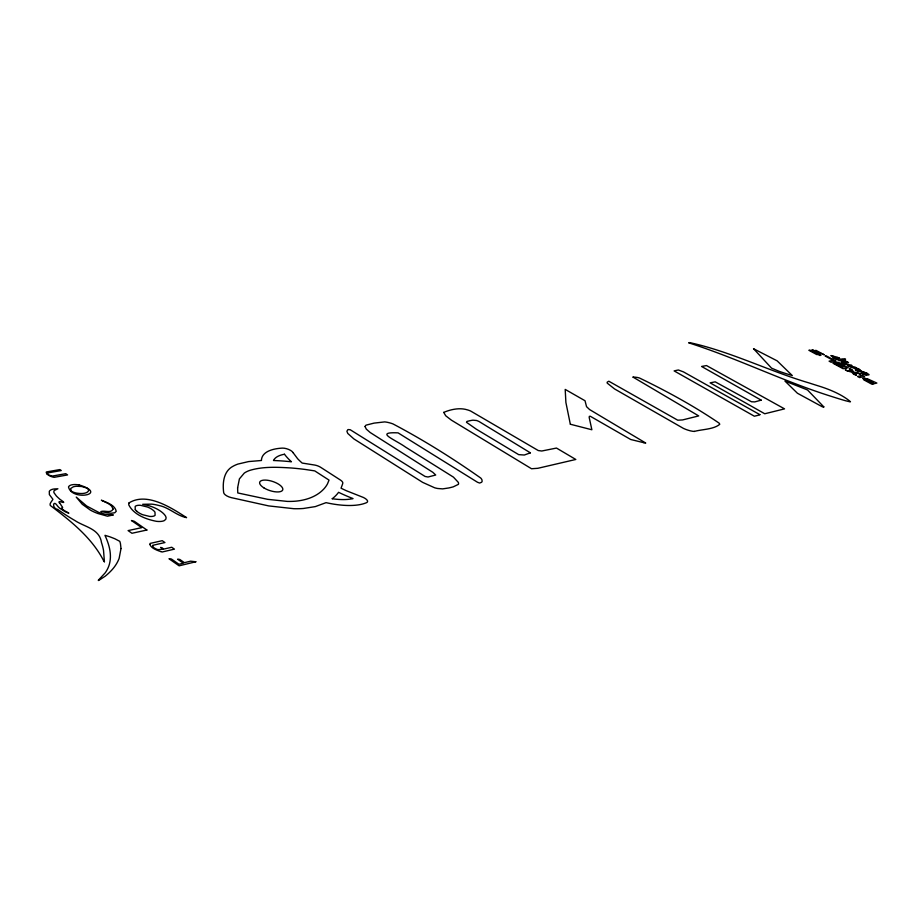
<?xml version="1.0" encoding="UTF-8"?>
<svg xmlns="http://www.w3.org/2000/svg" width="923" height="923" viewBox="0 0 923 923"><rect width="100%" height="100%" fill="white"/><g stroke="black" fill="none" stroke-linecap="round" stroke-linejoin="round"><path stroke-width="1.38" d="M688.87 342.825L689.02 342.756A19.914 5.457 22 0 1 689.677 342.618C730.543 351.501 768.836 371.058 809.067 382.941A218.982 53.869 22.2 0 0 820.086 386.437C830.365 389.714 842.607 394.906 850.475 401.736A2.4 0.646 23.1 0 1 850.002 401.817L845.456 400.72A149.999 38.155 22.6 0 1 831.808 396.532C783.269 381.349 737.258 358.286 688.985 342.929M104.414 561.83L103.538 550.512A220.609 95.957 13.3 0 0 101.484 542.551C99.534 528.637 84.524 526.975 74.936 520.549A132.047 54.019 16.9 0 1 60.122 511.134A155.306 63.099 17.1 0 1 57.78 509.473C51.503 508.481 53.049 499.112 57.33 505.723A21.794 9.172 15.9 0 0 59.695 508.204L65.025 511.619A13.972 5.896 15.8 0 0 68.856 513.13L65.614 511.319A38.039 15.922 16 0 1 63.999 510.396L61.506 508.296A1.408 0.6 15.7 0 1 61.576 508.031L62.649 507.512L62.095 506.531A17.26 7.269 15.9 0 1 60.872 504.777L60.814 504.616A17.583 7.419 15.5 0 0 59.476 502.92M837.057 357.882L839.549 358.17L837.057 357.097A7.361 1.869 22.8 0 0 836.1 356.924L830.873 355.551L834.138 356.74L832.569 357.616L835.315 358.966A6.899 1.754 22.8 0 0 836.803 359.278L839.63 360.731A21.598 5.492 22.7 0 0 839.884 360.628A3.323 0.842 22.9 0 1 840.242 360.524L843.114 360.905A16.649 4.211 22.8 0 0 844.43 361.158L845.526 361.355A10.361 2.642 22.9 0 1 846.103 361.481L847.152 362.208A5.273 1.338 22.8 0 1 846.783 362.312L841.649 362.035A4.061 1.038 22.9 0 0 841.072 362.035L842.018 363.166M633.051 377.126L698.711 415.915L682.57 419.93L677.736 420.196L608.811 381.211L607.265 382.122A9.218 2.792 21.6 0 0 607.288 383.183L614.568 388.941L683.493 428.434A12.53 3.854 22.2 0 0 694.396 431.445M694.35 431.41C702.38 429.241 713.537 429.472 719.709 424.361A10.418 3.138 22.4 0 0 719.121 423.138C694.061 406.062 666.752 391.156 639.408 377.98A9.265 2.757 21.7 0 0 637.089 377.426L634.955 377.161A20.271 6.046 21.8 0 0 633.04 377.126M866.097 375.038L861.701 373.596A2.365 0.6 23 0 1 861.171 373.18C862.232 374.588 873.723 374.934 862.394 371.784A4.477 1.142 23 0 0 862.036 371.438L859.775 370.019A17.641 4.5 23.1 0 1 860.005 369.985L858.748 368.808L853.844 368.092A4.453 1.142 23 0 0 853.452 368.139C851.952 366.639 850.602 368.508 847.291 364.862A7.569 1.927 22.9 0 1 848.006 364.873L845.953 364.285A9.715 2.469 22.8 0 1 842.03 363.201M79.193 484.933C109.11 494.117 71.729 501.616 68.51 486.917A12.587 5.215 16 0 1 79.193 484.956M643.839 442.682L645.742 443.04L589.589 409.558L586.543 406.662L585.02 400.744L565.199 389.402L565.891 402.463L570.333 424.222M160.856 551.596L162.206 551.977L174.424 549.139L171.724 547.258L164.179 549L160.671 547.385L163.29 549.208L157.925 549.658A9.045 3.9 16.9 0 1 155.318 548.574L154.083 547.847A5.18 2.238 16.9 0 1 152.641 546.151M858.448 368.704L855.367 368.081L856.106 367.769L855.021 367.089L847.833 365.623L851.756 365.773A3.207 0.819 22.9 0 0 851.987 365.681L851.479 365.139A32.847 8.422 23.1 0 0 850.81 365.023L847.706 364.493A8.122 2.065 22.8 0 1 846.899 364.343L844.833 363.835A35.074 8.826 22.7 0 1 843.576 363.466L842.537 362.935A4.315 1.096 22.9 0 1 842.953 362.97L848.537 362.716A2.331 0.588 22.9 0 0 848.341 362.393L845.422 361.089A5.734 1.454 22.9 0 0 844.568 360.916L841.257 360.385A60.63 15.46 23.2 0 1 842.664 360.005L845.306 359.428A7.13 1.8 22.9 0 1 845.468 359.405L845.526 359.07A2.919 0.738 22.9 0 0 844.787 358.874L842.687 358.874A29.398 7.419 22.6 0 1 840.242 359.151L833.873 358.239L834.992 358.066A38.812 9.911 23 0 1 837.034 357.87M866.351 373.019L865.116 372.615A8.803 2.25 23.1 0 0 864.32 372.384L864.113 372.338A5.365 1.373 23 0 0 861.055 371.865L858.644 371.496A2.884 0.738 23 0 1 857.594 371.138L855.206 369.708L857.709 370.988A3.507 0.9 23 0 0 858.552 371.127C866.432 370.815 849.495 369.546 858.425 368.865M570.379 424.245L591.874 429.76L589.197 417.496L589.347 416.354L590.316 416.273L630.686 439.486L641.589 442.163A74.994 23.421 21.7 0 0 643.839 442.682M866.628 373.03L869.051 374.588A3.3 0.842 23 0 1 868.912 374.807L868.508 374.888A14.364 3.657 23 0 1 866.12 375.05M86.07 487.806L81.536 486.479L76.344 486.271A16.372 6.796 16 0 0 73.263 486.848L70.702 488.498L71.083 490.621M104.264 561.715L104.195 561.634A34.059 14.976 16.6 0 1 102.972 559.442C91.239 537.474 71.302 521.541 51.85 506.646C47.788 504.962 51.55 501.731 52.853 499.528A3.369 1.408 15.5 0 0 52.726 499.055L49.369 494.59L49.3 491.371A14.722 6.149 15.7 0 1 51.63 489.571A14.33 5.976 15.7 0 1 54.284 488.959L57.895 488.763L54.215 490.54A15.241 6.357 15.8 0 0 53.949 492.651L56.395 496.009A83.324 34.324 16.6 0 0 59.937 499.32C70.113 506.289 56.199 498.893 59.499 502.92M46.761 473.776L46.208 472.299A3.727 1.523 15.6 0 1 46.565 471.918L59.857 469.588L61.23 470.534L47.938 472.876L47.327 473.384L48.181 474.491A5.492 2.25 15.7 0 0 49.554 475.345L52.496 476.049L65.764 473.684L67.564 474.93L54.295 477.306A5.238 2.146 15.7 0 1 52.15 476.845L51.307 476.568A8.111 3.323 15.7 0 1 46.808 473.776M135.231 509.542L135.173 506.427A9.322 3.888 16.8 0 1 140.608 505.319L147.495 507.027A12.403 5.169 16.8 0 1 151.234 508.885A12.91 5.388 16.8 0 1 153.506 510.546A12.403 5.18 16.8 0 1 154.983 512.173L155.099 515.299A9.322 3.888 16.8 0 1 149.688 516.442L142.742 514.734A12.38 5.157 16.8 0 1 139.869 513.373A12.887 5.376 16.8 0 1 136.685 511.18M293.087 452.662L297.679 458.777A77.67 28.936 19.4 0 0 302.156 463.058L314.72 465.054A7.026 2.677 18.9 0 1 320.777 467.384L340.402 480.029A7.142 2.734 19.2 0 1 342.779 483.133A115.029 43.969 18 0 1 342.571 484.067L341.049 488.186A81.201 30.321 19.6 0 0 346.356 490.724L361.297 496.632A7.107 2.757 19.5 0 1 366.719 502.574A59.257 22.74 18.9 0 1 326.05 502.654L315.274 506.612L303.332 508.492A76.055 29.594 18.2 0 1 293.86 508.7L268.685 505.908L231.165 497.601A7.488 3.011 17.9 0 1 223.678 492.594C222.431 483.064 223.516 471.065 233.184 466.184A78.305 30.967 18.8 0 1 237.926 464.073L248.645 461.569L261.451 460.496A59.141 22.706 18.9 0 1 282.346 448.116A7.107 2.677 18.6 0 1 293.145 452.697M152.676 546.151L152.687 545.331L164.929 542.551L162.252 540.682L149.999 543.451L150.022 544.501M160.867 551.562A13.937 5.988 17 0 1 152.526 547.789L152.18 547.454A10.026 4.315 16.9 0 1 150.034 544.501M70.713 490.655A6.646 2.757 15.9 0 0 77.578 493.24A14.11 5.826 15.9 0 0 88.135 491.371A6.611 2.734 16 0 0 86.37 487.713M136.812 511.273A12.38 5.157 16.8 0 1 135.346 509.634M237.615 487.875L237.776 492.951L267.647 499.32L287.191 501.397A60.341 23.479 18.2 0 0 296.837 501.051C306.678 499.966 316.739 496.505 323.673 489.155A151.268 57.607 17.4 0 0 327.515 483.802L329.026 480.11L314.743 470.892L305.398 469.484A156.772 63.872 19.5 0 0 291.033 467.973C277.396 467.142 263.32 466.392 250.064 470.303A60.999 24.113 18.7 0 0 244.272 473.107L239.403 478.887L237.615 487.875M365.093 426.588L366.293 429.114L370.158 432.495L432.852 472.322L435.725 475.022L427.995 477.006L425.076 476.453L350.244 429.749L348.467 429.576A2.342 0.842 19.3 0 0 347.856 429.668L346.898 431.272L347.763 433.441L353.878 438.91L422.653 482.371L434.652 487.782A12.737 4.719 20.2 0 0 437.721 488.498L442.659 488.878L448.636 487.979A142.061 50.88 19.2 0 0 453.274 486.836L458.385 484.356A13.303 4.892 20.3 0 0 458.258 482.302L453.435 477.122L405.439 447.055C394.779 439.406 373.93 431.802 398.078 432.864L477.514 482.268L479.648 483.041L481.518 482.302A14.872 5.4 20.6 0 0 482.129 481.229L481.979 479.948A14.399 5.226 20.6 0 0 480.791 478.079C452.789 458.362 423.242 439.833 392.886 423.876A13.995 4.961 19.7 0 0 384.718 421.903L374.08 423.115L366.143 425.122A13.637 4.869 19.5 0 0 365.404 425.803L365.093 426.588M121.005 548.539L119.125 558.415A174.401 75.051 14.2 0 1 111.441 570.437L110.645 571.268A229.481 97.63 13.6 0 1 105.291 576.137L98.946 580.302A7.984 3.588 15.9 0 1 98.369 580.486L98.311 580.232A26.582 12.011 16.4 0 1 98.796 579.736L105.187 572.86A138.519 60.445 14.4 0 0 109.468 563.941C111.971 554.411 109.168 544.547 105.176 535.825A3.057 1.315 16.2 0 1 105.026 535.328L109.906 536.828A199.922 93.188 15.2 0 1 114.833 538.744L119.759 541.316A54.399 23.56 15.7 0 1 120.463 543.762L121.005 548.539M443.732 412.396L445.705 415.754L451.359 420.127L531.533 468.746L537.844 468.296L575.802 459.469L556.488 448.059L541.766 451.012L538.294 450.551L470.557 410.989A8.272 2.792 20.4 0 0 467.373 409.858C459.723 407.435 450.678 409.408 443.732 412.396M129.035 502.885L128.724 504.789C133.72 514.734 146.03 519.303 156.483 521.333A14.341 5.988 16.9 0 0 164.167 520.676C169.428 517.872 162.794 512.623 159.921 510.754A20.375 8.515 16.8 0 0 148.949 505.712L142.661 504.304L151.73 504.143A20.283 8.457 17 0 1 158.687 505.446C168.978 507.315 176.558 515.738 186.584 517.641C171.297 507.742 146.942 491.786 129.035 502.885M530.379 452.835L524.299 455.027L518.68 454.635L476.222 429.126L466.507 422.319L466.9 421.442L469.865 420.726A55.461 19.071 20.9 0 1 472.911 420.184L476.522 420.496A8.526 2.907 20.5 0 1 479.037 421.511L530.379 452.835M761.175 400.144L754.76 401.909L751.484 401.759L715.198 381.845L710.122 382.849L764.763 413.769L784.538 408.866L706.51 365.566L701.584 366.466L761.175 400.144M113.079 509.046C111.095 513.719 104.518 510.061 100.849 511.584L111.025 513.269L114.74 512.773L116.24 511.307C114.89 504.812 106.722 502.585 101.357 500.208L105.683 502.274A13.36 5.596 16.2 0 1 111.683 506.219L113.079 509.046M753.56 348.732L771.57 368.162L779.231 371.358A180.654 45.158 22.2 0 0 784.573 373.157L792.315 375.592L777.12 360.835L753.56 348.732M759.906 414.623L759.179 414.981A67.091 19.337 22.2 0 1 757.206 415.523L754.345 416.204L674.136 370.908L676.686 370.331A52.426 15.137 22.3 0 1 678.44 370.008L683.458 371.888L759.871 414.658M823.824 406.893L823.697 406.962A4.327 1.188 23 0 1 822.531 406.893L797.426 393.244L784.942 381.049L807.521 389.968L823.824 406.893M195.814 561.772L179.12 565.822L168.99 558.761L171.436 559.038L178.958 564.276L183.342 563.215L177.597 559.211L179.789 559.453L184.415 562.672L190.623 561.172L195.814 561.772M872.904 383.98L871.923 384.222L863.686 379.78L867.655 378.88L876.85 383.068L872.904 383.98M872.823 382.422L870.851 382.872L862.624 378.453L864.609 378.003L872.823 382.422M860.536 375.811L857.548 376.48L859.59 377.588L864.574 376.469L862.532 375.373L860.536 375.811M856.452 375.13L853.406 374.253L855.413 373.815L849.298 370.515L847.279 370.954L845.249 369.858L850.325 371.831L853.337 371.184L849.264 368.992L850.268 368.785L852.298 369.869L850.302 370.308L856.417 373.596L858.402 373.157L860.444 374.253L855.367 372.281L852.367 372.927L856.452 375.13M146.884 530.021L131.931 533.275L128.101 530.598L141.727 527.656L131.435 520.514L134.308 521.299L146.884 530.021M113.079 514.988L107.46 516.199L97.942 513.523A25.359 10.603 16.3 0 1 90.408 510.131L82.274 504.281L76.24 497.093L86.635 505.977L98.599 512.334A18.275 7.649 16.2 0 0 105.153 514.169L113.079 514.988M846.195 368.092L843.172 368.739L833.019 363.27L834.034 363.062L842.145 367.435L843.16 367.216L835.05 362.854L845.168 366.789L837.08 362.439L838.084 362.231L848.202 367.666L846.195 368.092M835.177 361.424L831.115 362.254L829.096 361.158L833.169 360.339L825.116 356.013L826.131 355.805L836.192 361.216L835.177 361.424M824.031 354.686L811.975 349.69L819.947 354.005L816.867 354.605L808.848 350.29L809.875 350.094L819.912 355.493L820.939 355.286L812.909 350.971L816.036 350.382L824.031 354.686M332.245 498.732A47.373 18.183 18.9 0 0 353.036 498.582A77.567 29.144 19.5 0 1 338.568 492.305A161.329 61.506 17.5 0 1 332.245 498.732M284.469 454.243A75.49 28.221 19.3 0 0 291.426 461.777A165.032 67.102 19.5 0 0 273.485 460.519A47.361 18.183 18.9 0 1 284.469 454.243M263.863 487.852A12.161 4.788 18.4 0 0 282.703 489.986A12.161 4.788 18.4 0 0 267.093 480.202A12.161 4.788 18.4 0 0 263.863 487.852"/></g></svg>
